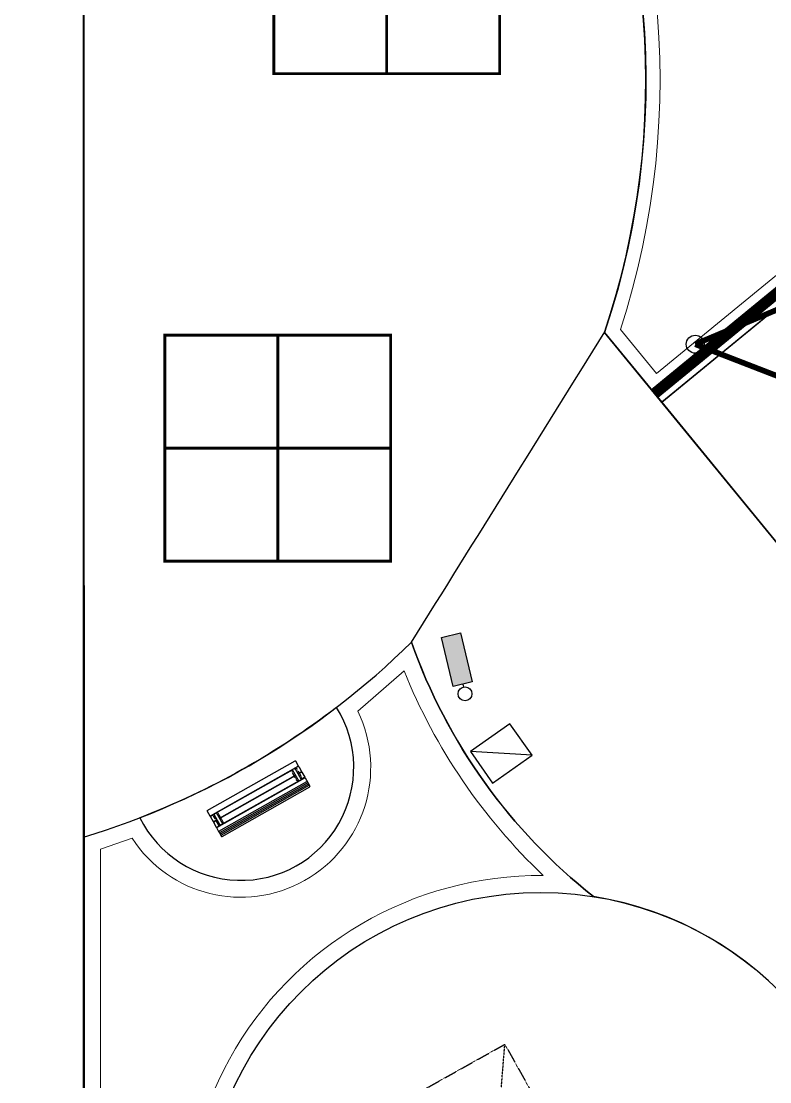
# Model space of a CAD drawing. Header units: millimetres. Extents: x 246416442 to 246896683, y 7418963194 to 7419503218.
# Drawn here: x 246825523 to 246838784, y 7419411493 to 7419430275 of the extents above; entities that cross this region are included whole.
import ezdxf
from ezdxf.lldxf.tags import DXFTag

# ---------------------------------------------------------------- set-up
doc = ezdxf.new("R2010")
doc.units = ezdxf.units.MM
doc.set_wipeout_variables(frame=1)
doc.linetypes.add('DASHED', pattern=[0.75, 0.5, -0.25])
doc.linetypes.add('DASHED2', pattern=[9.525, 6.35, -3.175])
for name, color, linetype in [('1', 7, 'Continuous'), ('H-P-FOUNTAIN', 160, 'Continuous'), ('L-EDGE-CONCRETE', 1, 'CONCRETE_EDGE_SHORT'), ('L-Hatch Boundary', 1, 'Continuous'), ('L-HS-CONCRETE PATH', 2, 'Continuous'), ('L-ST-SHADE-SAIL', 5, 'DASHED2'), ('L-ST-SHELTER', 6, 'DASHED2'), ('L-WB-BIN', 1, 'Continuous'), ('SHELTER FOUNDATIONS', 6, 'Continuous'), ('SHELTER OUTLINES', 10, 'DASHED')]:
    doc.layers.add(name, color=color, linetype=linetype)
doc.layers.add('L-ANNO-NONPLOT', color=4, linetype='Continuous', lineweight=5, plot=False)
doc.layers.add('L-SUB-SOIL DRAINAGE', color=170, linetype='SUBSOIL', lineweight=20)
doc.layers.add('L-X.EP-HANDBALL', color=1, linetype='Continuous', lineweight=5)
doc.styles.get("Standard").update_dxf_attribs({"font": 'arial.ttf'})
doc.linetypes.add('CONCRETE_EDGE_SHORT', pattern='A,0.5,-0.2,["CE",Standard,S=0.1,R=0,X=-0.05,Y=-0.05],-0.2', length=0.9)
tags = doc.linetypes.add('SUBSOIL', pattern='A,12.7,-5.08,["SSD",Standard,S=2.54,R=0,X=-2.54,Y=-1.27],-6.35', length=24.13).pattern_tags.tags
tags[6] = DXFTag(74, 10)

# ---------------------------------------------------------------- blocks, each defined once
blk = doc.blocks.new('Bench Seat')
at = {"layer": '1', "color": 7, "linetype": 'Continuous'}
for p, q in [((0, 523.049778), (0, 425.049778)), ((0, 408.049778), (0, 310.049778)), ((6, 529.049778), (1794, 529.049778)), ((6, 419.049778), (1794, 419.049778)), ((6, 414.049778), (75, 414.049778)), ((75, 419.049778), (75, 184.027787)), ((125, 419.049778), (125, 184.027787)), ((125, 414.049778), (1675, 414.049778)), ((1675, 419.049778), (1675, 184.027787)), ((1725, 419.049778), (1725, 184.027787)), ((1794, 414.049778), (1725, 414.049778)), ((1800, 523.049778), (1800, 425.049778)), ((1800, 408.049778), (1800, 310.049778)), ((0, 293.049778), (0, 195.049778)), ((6, 304.049778), (75, 304.049778)), ((6, 299.049778), (75, 299.049778)), ((6, 189.049778), (75, 189.049778)), ((125, 304.049778), (1675, 304.049778)), ((125, 299.049778), (1675, 299.049778)), ((125, 189.049778), (1675, 189.049778)), ((1794, 304.049778), (1725, 304.049778)), ((1794, 299.049778), (1725, 299.049778)), ((1794, 189.049778), (1725, 189.049778)), ((1800, 293.049778), (1800, 195.049778)), ((0, 102.017478), (0, 178.049778)), ((0, 102.017478), (0, 80.049778)), ((0, 80.049778), (0, 6)), ((5.585701, 29.880946), (1794.668938, 29.880946)), ((6, 184.049778), (1794, 184.049778)), ((6, 108.017478), (1794, 108.017478)), ((6, 81.171261), (1794, 81.171261)), ((6, 54.325045), (1794, 54.325045)), ((6, 0), (1794, 0)), ((1800, 178.049778), (1800, 80.049778)), ((1800, 80.049778), (1800, 6))]:
    blk.add_line(p, q, dxfattribs=at)
at = {"layer": '1', "color": 7, "linetype": 'DASHED'}
for p, q in [((65, 411.538783), (50, 396.538783)), ((50, 396.538783), (50, 206.538783)), ((135, 411.538783), (65, 411.538783)), ((150, 396.538783), (135, 411.538783)), ((150, 206.538783), (150, 396.538783)), ((1650, 396.538783), (1665, 411.538783)), ((1650, 206.538783), (1650, 396.538783)), ((1665, 411.538783), (1735, 411.538783)), ((1735, 411.538783), (1750, 396.538783)), ((1750, 396.538783), (1750, 206.538783)), ((50, 206.538783), (65, 191.538783)), ((65, 191.538783), (135, 191.538783)), ((135, 191.538783), (150, 206.538783)), ((1665, 191.538783), (1650, 206.538783)), ((1735, 191.538783), (1665, 191.538783)), ((1750, 206.538783), (1735, 191.538783))]:
    blk.add_line(p, q, dxfattribs=at)
at = {"layer": '1', "color": 7, "linetype": 'Continuous'}
for centre, start, end in [((6, 523.049778), 90, 180), ((6, 425.049778), 180, 270), ((6, 408.049778), 90, 180), ((1794, 523.049778), 0, 90), ((1794, 425.049778), 270, 0), ((6, 310.049778), 180, 270), ((6, 293.049778), 90, 180), ((6, 195.049778), 180, 270), ((6, 178.049778), 90, 180), ((6, 102.017478), 90, 180), ((6, 75.171261), 90, 180), ((6, 48.325045), 90, 180), ((6, 6), 180, 270), ((1794, 178.049778), 0, 90), ((1794, 102.017478), 0, 90), ((1794, 75.171261), 0, 90), ((1794, 48.325045), 0, 90), ((1794, 6), 270, 0)]:
    blk.add_arc(centre, 6, start, end, dxfattribs=at)
at = {"layer": '1', "color": 7, "linetype": 'Continuous', "extrusion": (0, 0, -1)}
for centre, start, end in [((-1794, 408.049778), 90, 180), ((-1794, 310.049778), 180, 270), ((-1794, 293.049778), 90, 180), ((-1794, 195.049778), 180, 270)]:
    blk.add_arc(centre, 6, start, end, dxfattribs=at)
blk = doc.blocks.new('L-SP-HANDBALL')
at = {"layer": 'L-X.EP-HANDBALL', "ltscale": 0.1, "const_width": 50, "flags": 128}
blk.add_lwpolyline([(2000, 2000), (-2000, 2000), (-2000, -2000), (2000, -2000)], close=True, dxfattribs=at)
for points in [[(0, -2000), (0, 2000)], [(-2000, 0), (2000, 0)]]:
    blk.add_lwpolyline(points, dxfattribs=at)
blk = doc.blocks.new('UrbanFF_Apollo280')
at = {"layer": 'H-P-FOUNTAIN', "ltscale": 0.1}
h = blk.add_hatch(color=256, dxfattribs=at)
h.dxf.hatch_style = 1
h.paths.add_polyline_path([(-487, 95.5), (0, 95.5), (0, -95.5), (-487, -95.5)])
blk.add_lwpolyline([(-487, 95.5), (0, 95.5), (0, -95.5), (-487, -95.5)], close=True, dxfattribs=at)
at = {"layer": 'H-P-FOUNTAIN', "ltscale": 0.1, "flags": 128}
blk.add_lwpolyline([(0, 0), (29.5, 0)], dxfattribs=at)
at = {"layer": 'H-P-FOUNTAIN', "ltscale": 0.1}
blk.add_circle((97, 0), 67.5, dxfattribs=at)
blk = doc.blocks.new('WASTE-BIN SINGLE')
blk.add_wipeout([(246715081, 7419366940), (246715081, 7419366085), (246714401, 7419366085), (246714401, 7419366940)]).dxf.layer = 'L-WB-BIN'
at = {"layer": 'L-WB-BIN'}
blk.add_lwpolyline([(246714401, 7419366940), (246714401, 7419366085), (246715081, 7419366085), (246715081, 7419366940)], close=True, dxfattribs=at)
at = {"layer": 'L-WB-BIN', "flags": 128}
blk.add_lwpolyline([(246715081, 7419366940), (246714401, 7419366085)], dxfattribs=at)
blk = doc.blocks.new('GX_Shelter_Riverside_6x4')
at = {"layer": 'SHELTER FOUNDATIONS'}
for points in [[(-3041, 299), (-3040, 724, -0.442981), (-2990, 774), (-2858, 775, -0.322033), (-2809, 741), (-2713, 474), (-2709, 457), (-2709, 299, -0.414214), (-2760, 248), (-2990, 248, -0.415593), (-3041, 299)], [(2709, 299, 0.414214), (2760, 248), (2995, 248, 0.401583), (3040, 299), (3041, 724, 0.414214), (2990, 775), (2857, 774, 0.33272), (2809, 741), (2712, 474), (2709, 457), (2709, 299)]]:
    blk.add_lwpolyline(points, format="xyb", dxfattribs=at)
for centre in [(-2875, 515), (2875, 515)]:
    blk.add_circle(centre, 300, dxfattribs=at)
at = {"layer": 'SHELTER OUTLINES', "color": 252, "flags": 128}
blk.add_lwpolyline([(3000, -2000), (-3000, -2000), (-3000, 2022), (3000, 2022), (3000, -2000)], close=True, dxfattribs=at)
blk.add_lwpolyline([(-3000, 2022), (3000, -2000)], dxfattribs=at)

msp = doc.modelspace()

# ---------------------------------------------------------------- linework, layer by layer
at = {"layer": 'L-EDGE-CONCRETE', "ltscale": 25, "const_width": 200, "flags": 128}
msp.add_lwpolyline([(246834499, 7419436591, -0.000008), (246835328, 7419437575, 0.04617), (246836455, 7419437377, 0.504837), (246844096, 7419430318), (246844319, 7419429894), (246836742, 7419423680)], format="xyb", dxfattribs=at)
at = {"layer": 'L-Hatch Boundary', "transparency": 33554623, "flags": 128}
msp.add_lwpolyline([(246836656, 7419437363, -0.053405), (246835328, 7419437575, 0), (246834499, 7419436591, -0.223232), (246835856, 7419424761), (246836872, 7419423527), (246840958, 7419426879), (246844572, 7419429843), (246844199, 7419430553, -0.551971)], format="xyb", close=True, dxfattribs=at)
at = {"layer": 'L-Hatch Boundary', "linetype": 'DASHED', "lineweight": 35, "ltscale": 5, "flags": 128}
msp.add_lwpolyline([(246836872, 7419423527), (246844539, 7419429815), (246844539, 7419429815, -0.414214), (246847353, 7419429535), (246849888, 7419426441, -0.414214), (246849608, 7419423626), (246841933, 7419417345)], format="xyb", close=True, dxfattribs=at)
at = {"layer": 'L-Hatch Boundary', "flags": 128}
msp.add_lwpolyline([(246836872, 7419423527), (246841939, 7419417337), (246849675, 7419423673, 0.399431), (246849888, 7419426441), (246847353, 7419429535, 0.396979), (246844640, 7419429890), (246836872, 7419423527)], format="xyb", close=True, dxfattribs=at)
at = {"layer": 'L-HS-CONCRETE PATH', "ltscale": 0.5}
msp.add_line((246846359, 7419411938), (246835856, 7419424761), dxfattribs=at)
at = {"layer": 'L-HS-CONCRETE PATH', "flags": 128}
msp.add_lwpolyline([(246822719, 7419236889), (246825089, 7419236903, 0.084531), (246826719, 7419237307), (246826627, 7419454175, -0.294299), (246827801, 7419455996), (246819802, 7419452370, -0.545032), (246822627, 7419450548), (246822719, 7419236889)], format="xyb", dxfattribs=at)
at = {"layer": 'L-HS-CONCRETE PATH', "ltscale": 0.1}
msp.add_lwpolyline([(246827623, 7419416169, 1.050129), (246831109, 7419418123, -0.071727)], format="xyb", close=True, dxfattribs=at)
at = {"layer": 'L-HS-CONCRETE PATH', "ltscale": 0.5}
msp.add_circle((246834724, 7419408846), 6000, dxfattribs=at)
for centre, radius, start, end in [((246822589, 7419429232), 14000, 341.376, 73.2354), ((246822589, 7419429232), 14000, 286.7646, 314.6916), ((246841861, 7419422618), 10000, 199.5032, 231.6801)]:
    msp.add_arc(centre, radius, start, end, dxfattribs=at)
at = {"layer": 'L-ST-SHADE-SAIL', "ltscale": 0.5, "const_width": 100, "flags": 128}
msp.add_lwpolyline([(246850736, 7419425139, -0.185051), (246846025, 7419430862, -0.142515), (246837463, 7419424555, -0.100603), (246846265, 7419419399, -0.197368), (246850736, 7419425139, 24.185164)], format="xyb", dxfattribs=at)
at = {"layer": 'L-ST-SHADE-SAIL', "linetype": 'ByBlock', "ltscale": 0.1}
msp.add_circle((246837463, 7419424555), 159, dxfattribs=at)
at = {"layer": 'L-SUB-SOIL DRAINAGE', "ltscale": 0.75, "flags": 128}
for points in [[(246835940, 7419437095), (246835578, 7419437173), (246834914, 7419436385, -0.213442), (246836137, 7419424813), (246836779, 7419424034), (246844142, 7419430072, -0.512994), (246836135, 7419436831)], [(246826927, 7419415613), (246827487, 7419415805, 0.936825), (246831488, 7419418056), (246832306, 7419418768, 0.107279), (246834772, 7419415146, 1.039625), (246835165, 7419402562, -0.152385), (246833241, 7419397146, 0.779581), (246829802, 7419394303, -0.079802), (246826927, 7419393406), (246826927, 7419415613)]]:
    msp.add_lwpolyline(points, format="xyb", close=True, dxfattribs=at)

# ---------------------------------------------------------------- block references
at = {"layer": 'H-P-FOUNTAIN', "xscale": 1.829923607674395, "yscale": 1.829923607674395, "zscale": 1.829923607674395, "rotation": 283.3735273989432}
msp.add_blockref('UrbanFF_Apollo280', (246833344, 7419418536), dxfattribs=at)
at = {"layer": 'L-HS-CONCRETE PATH', "rotation": 29.5535361076076}
msp.add_blockref('Bench Seat', (246829075, 7419415833), dxfattribs=at)
at = {"layer": 'L-ST-SHELTER', "rotation": 119.210675037133}
msp.add_blockref('GX_Shelter_Riverside_6x4', (246833809, 7419408562), dxfattribs=at)
at = {"layer": 'L-X.EP-HANDBALL'}
for p in [(246831998, 7419431346), (246830068, 7419422714)]:
    msp.add_blockref('L-SP-HANDBALL', p, dxfattribs=at)

# ---------------------------------------------------------------- next in the draw order: block references
at = {"layer": 'L-ANNO-NONPLOT', "rotation": 305.0787550119371}
msp.add_blockref('WASTE-BIN SINGLE', (-5966687465, 3357395855), dxfattribs=at)

# ---------------------------------------------------------------- next in the draw order: linework, layer by layer
at = {"layer": 'L-Hatch Boundary', "flags": 128}
msp.add_lwpolyline([(246826627, 7419246110), (246826627, 7419455961, -0.295449), (246828990, 7419459611), (246856644, 7419472017, 0.001052), (246856654, 7419472021, -0.080977), (246860439, 7419473045, -0.037521), (246863391, 7419473125, -0.132876), (246867597, 7419471815), (246869374, 7419475070, 0.084126), (246865949, 7419476513), (246865174, 7419475479, 0.056362), (246860183, 7419475532, 0.080977), (246855621, 7419474298), (246822675, 7419459518), (246822627, 7419455900), (246822627, 7419238093), (246826627, 7419238089)], format="xyb", dxfattribs=at)
msp.add_lwpolyline([(246835861, 7419424776, -0.000269), (246835856, 7419424761), (246846359, 7419411938, -0.35871), (246852257, 7419416288, -1.730144), (246868367, 7419412873, 0.258757), (246866446, 7419413437, 0.137355), (246866073, 7419415591, 0.22796), (246866302, 7419417492, 1.29869), (246858602, 7419422316, 0.713076), (246854528, 7419416215, -0.461319), (246853811, 7419414199, 0.420899), (246850456, 7419406470, 0.447091), (246837067, 7419394613, 0.060042), (246832898, 7419396263, 0.184364), (246835510, 7419402898, 0.864723), (246835662, 7419414772, -0.141363), (246832435, 7419419279, 0.001039), (246835861, 7419424775, -0.000003)], format="xyb", close=True, dxfattribs=at)

doc.saveas('drawing.dxf')
